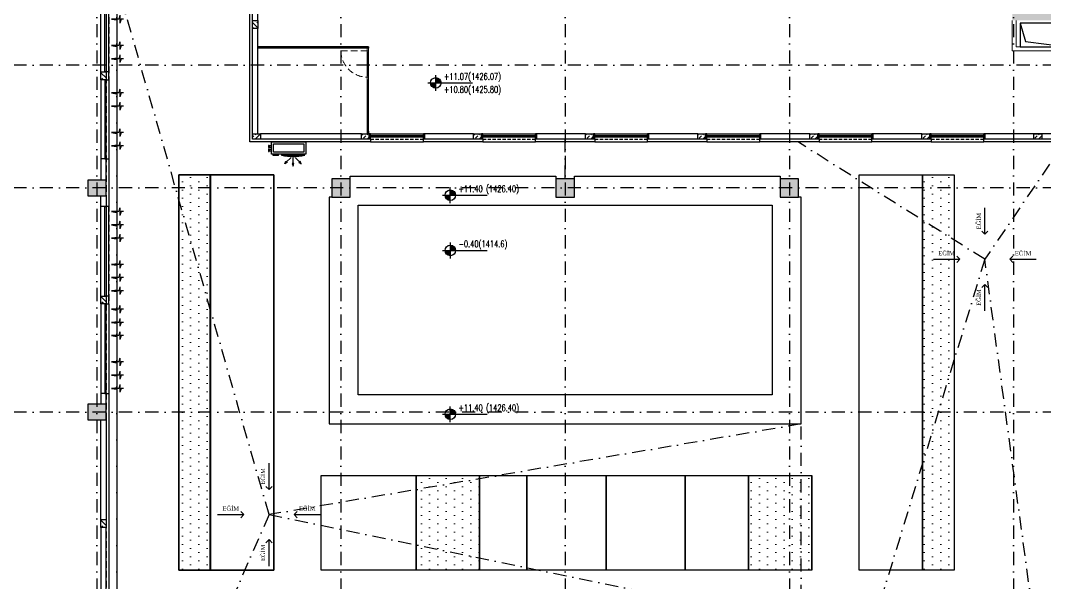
# Model space of a CAD drawing. Header units: millimetres. Extents: x -2755 to 27598, y -1135 to 13405.
# Drawn here: x 9960 to 13842, y 2799 to 4930 of the extents above; entities that cross this region are included whole.
import ezdxf
from ezdxf.enums import TextEntityAlignment as Align

# ---------------------------------------------------------------- set-up
doc = ezdxf.new("R2010")
doc.units = ezdxf.units.MM
doc.header["$LTSCALE"] = 100
for name, pattern in [('DASHDOT', [1, 0.5, -0.25, 0, -0.25]), ('DASHDOT2', [0.5, 0.25, -0.125, 0, -0.125]), ('HIDDEN', [0.375, 0.25, -0.125])]:
    doc.linetypes.add(name, pattern=pattern)
doc.layers.add('AKS', color=7, linetype='DASHDOT2', transparency=0.8)
for name, color, linetype in [('DILATASYON', 7, 'HIDDEN'), ('DUVAR', 7, 'Continuous'), ('GOR', 7, 'Continuous'), ('KA-PEN', 5, 'Continuous'), ('KOLON', 7, 'Continuous'), ('KOT', 7, 'Continuous'), ('MEKANIK', 7, 'Continuous'), ('OK', 7, 'Continuous'), ('OLCU DIS', 7, 'Continuous'), ('PEYZAJ', 7, 'Continuous'), ('Rec-mantolamabazarengi', 45, 'Continuous'), ('Rec-mantolamakulerengi', 230, 'Continuous'), ('TARAMA', 7, 'Continuous')]:
    doc.layers.add(name, color=color, linetype=linetype)
doc.layers.add('Y-DUVAR BIMS', color=14, linetype='Continuous', lineweight=25)
doc.layers.add('Y-DUVAR GAZBETON', color=161, linetype='Continuous', lineweight=20)
doc.styles.add('olcu', font='romans.shx', dxfattribs={"width": 0.5})
doc.styles.add('YAZI', font='times.ttf')
doc.dimstyles.new('1-200', dxfattribs={"dimtxt": 40, "dimasz": 2, "dimexe": 0, "dimexo": 0, "dimgap": 10, "dimtad": 1, "dimdec": 4, "dimrnd": 0.1, "dimzin": 9, "dimdsep": 46, "dimtxsty": 'olcu', "dimblk1": 'SOL', "dimblk2": 'SAG', "dimsah": 1, "dimcen": 0, "dimse1": 1, "dimse2": 1, "dimclre": 13, "dimadec": 0, "dimazin": 0, "dimtfac": 1, "dimtdec": 4, "dimtix": 1, "dimtmove": 2, "dimatfit": 2, "dimldrblk": 'SOL', "dimfxl": 0, "dimtolj": 1, "dimarcsym": 0})
pattern_1 = [(90, (-20, 71302.746), (-31.25, 15.625), [0, -31.25])]

# ---------------------------------------------------------------- blocks, each defined once
blk = doc.blocks.new('cakil modulasyon')
at = {"lineweight": 0, "ltscale": 100}
h = blk.add_hatch(dxfattribs=at)
h.set_pattern_fill('DOTS', color=0, scale=500, angle=90)
h.set_pattern_definition(pattern_1)
h.paths.add_polyline_path([(10659.6, 4314.6), (10540.4, 4314.6), (10540.4, 2815.4), (10659.6, 2815.4)])
h = blk.add_hatch(dxfattribs=at)
h.set_pattern_fill('DOTS', color=0, scale=500, angle=90)
h.set_pattern_definition(pattern_1)
h.paths.add_polyline_path([(13360.4, 4314.6), (13479.6, 4314.6), (13479.6, 2815.4), (13360.4, 2815.4)])
h = blk.add_hatch(dxfattribs=at)
h.set_pattern_fill('DOTS', color=0, scale=500, angle=90)
h.set_pattern_definition(pattern_1)
h.paths.add_polyline_path([(11440.4, 3174.6), (11679.6, 3174.6), (11679.6, 2815.4), (11440.4, 2815.4)])
h = blk.add_hatch(dxfattribs=at)
h.set_pattern_fill('DOTS', color=0, scale=500, angle=90)
h.set_pattern_definition(pattern_1)
h.paths.add_polyline_path([(12700.4, 3174.6), (12939.6, 3174.6), (12939.6, 2815.4), (12700.4, 2815.4)])
at = {"color": 0}
for p, q in [((11440, 3175), (11440, 2815)), ((11680, 3175), (11680, 2815)), ((11860, 3175), (11860, 2815)), ((12160, 3175), (12160, 2815)), ((12460, 3175), (12460, 2815)), ((12700, 3175), (12700, 2815))]:
    blk.add_line(p, q, dxfattribs=at)
for points in [[(10540, 4315), (10900, 4315), (10900, 2815), (10540, 2815)], [(10660, 4315), (10540, 4315), (10540, 2815), (10660, 2815)], [(10659.6, 4314.6), (10540.4, 4314.6), (10540.4, 2815.4), (10659.6, 2815.4)], [(10900, 4315), (10660, 4315), (10660, 2815), (10900, 2815)], [(13120, 4315), (13360, 4315), (13360, 2815), (13120, 2815)], [(13360, 4315), (13480, 4315), (13480, 2815), (13360, 2815)], [(13360.4, 4314.6), (13479.6, 4314.6), (13479.6, 2815.4), (13360.4, 2815.4)], [(11080, 3175), (12940, 3175), (12940, 2815), (11080, 2815)], [(11080, 3175), (11440, 3175), (11440, 2815), (11080, 2815)], [(11440, 3175), (11680, 3175), (11680, 2815), (11440, 2815)], [(11440.4, 3174.6), (11679.6, 3174.6), (11679.6, 2815.4), (11440.4, 2815.4)], [(11680, 3175), (11860, 3175), (11860, 2815), (11680, 2815)], [(11860, 3175), (12160, 3175), (12160, 2815), (11860, 2815)], [(12160, 3175), (12460, 3175), (12460, 2815), (12160, 2815)], [(12460, 3175), (12700, 3175), (12700, 2815), (12460, 2815)], [(12700, 3175), (12940, 3175), (12940, 2815), (12700, 2815)], [(12700.4, 3174.6), (12939.6, 3174.6), (12939.6, 2815.4), (12700.4, 2815.4)]]:
    blk.add_lwpolyline(points, close=True, dxfattribs=at)
blk = doc.blocks.new('cati duzenleme +11.00')
at = {"color": 0}
blk.add_blockref('cakil modulasyon', (-5, -2575), dxfattribs=at)
blk = doc.blocks.new('TASIYICI SISTEM (2.KAT)')
at = {"layer": 'TARAMA'}
h = blk.add_hatch(dxfattribs=at)
h.set_pattern_fill('ANSI33', color=253, scale=100)
h.set_pattern_definition([(45, (83461.35, -12320), (-17.6776695, 17.6776695), []), (45, (83479.027, -12320), (-17.6776695, 17.6776695), [12.5, -6.25])])
h.paths.add_polyline_path([(2445, -4415), (2345, -4415), (2345, -5710), (2375, -5710), (2375, -5565), (2645, -5565), (2645, -5245), (2615, -5245), (2615, -5535), (2375, -5535), (2375, -4445), (2445, -4445)])
h.paths.add_polyline_path([(2305, -8055), (2375, -8055), (2375, -7995), (2305, -7995)])
h.paths.add_polyline_path([(9750, -10610), (9820, -10610), (9820, -10540), (9750, -10540)])
h.paths.add_polyline_path([(8900, -10610), (8970, -10610), (8970, -10540), (8900, -10540)])
h.paths.add_polyline_path([(8050, -10610), (8120, -10610), (8120, -10540), (8050, -10540)])
h.paths.add_polyline_path([(13150, -8060), (13220, -8060), (13220, -7990), (13150, -7990)])
h.paths.add_polyline_path([(13150, -6360), (13220, -6360), (13220, -6290), (13150, -6290)])
h.paths.add_polyline_path([(13150, -7210), (13220, -7210), (13220, -7140), (13150, -7140)])
h.paths.add_polyline_path([(8865, -6320), (8970, -6320), (8970, -6290), (8865, -6290)])
h.paths.add_polyline_path([(8865, -6780), (8970, -6780), (8970, -6750), (8865, -6750)])
h.paths.add_polyline_path([(9367.5, -7360), (9367.5, -7390), (8900, -7390), (8900, -7360)])
h.paths.add_polyline_path([(9750, -9760), (9820, -9760), (9820, -9690), (9750, -9690)])
h.paths.add_polyline_path([(8900, -9760), (8970, -9760), (8970, -9690), (8900, -9690)])
h.paths.add_polyline_path([(8050, -9760), (8120, -9760), (8120, -9690), (8050, -9690)])
h.paths.add_polyline_path([(9750, -7210), (9820, -7210), (9820, -7080), (9750, -7080)])
h.paths.add_polyline_path([(5260, -8060), (5330, -8060), (5330, -7990), (5260, -7990)])
h.paths.add_polyline_path([(6110, -8060), (6180, -8060), (6180, -7990), (6110, -7990)])
h.paths.add_polyline_path([(12300, -8060), (12370, -8060), (12370, -7990), (12300, -7990)])
h.paths.add_polyline_path([(11450, -8060), (11520, -8060), (11520, -7990), (11450, -7990)])
h.paths.add_polyline_path([(4335, -7205), (4405, -7205), (4405, -7145), (4335, -7145)])
h.paths.add_polyline_path([(9367.5, -7120), (9027.5, -7120), (9027.5, -7090), (9367.5, -7090)])
h.paths.add_polyline_path([(2880, -10170), (2335, -10170), (2335, -9740), (2880, -9740), (2880, -9710), (2305, -9710), (2305, -10200), (2880, -10200)])
h.paths.add_polyline_path([(3595, -10055), (3595, -10200), (3780, -10200), (3780, -10170), (3625, -10170), (3625, -10055)])
h.paths.add_polyline_path([(6960, -7210), (7030, -7210), (7030, -7080), (6960, -7080)])
h.paths.add_polyline_path([(9750, -8910), (9820, -8910), (9820, -8840), (9750, -8840)])
h.paths.add_polyline_path([(8900, -8910), (8970, -8910), (8970, -8840), (8900, -8840)])
h.paths.add_polyline_path([(8050, -8910), (8120, -8910), (8120, -8840), (8050, -8840)])
h.paths.add_polyline_path([(12300, -6360), (12370, -6360), (12370, -6290), (12300, -6290)])
h.paths.add_polyline_path([(12300, -7210), (12370, -7210), (12370, -7140), (12300, -7140)])
h.paths.add_polyline_path([(11450, -6360), (11520, -6360), (11520, -6290), (11450, -6290)])
h.paths.add_polyline_path([(11450, -7210), (11520, -7210), (11520, -7140), (11450, -7140)])
h.paths.add_polyline_path([(10600, -6360), (10670, -6360), (10670, -6290), (10600, -6290)])
h.paths.add_polyline_path([(10600, -7210), (10670, -7210), (10670, -7140), (10600, -7140)])
h.paths.add_polyline_path([(10600, -8060), (10670, -8060), (10670, -7990), (10600, -7990)])
h.paths.add_polyline_path([(3060, -8840), (3130, -8840), (3130, -8910), (3060, -8910)])
h.paths.add_polyline_path([(2305, -8905), (2375, -8905), (2375, -8845), (2305, -8845)])
h.paths.add_polyline_path([(2995, -5525), (3245, -5525), (3245, -5565), (2995, -5565)])
h.paths.add_polyline_path([(4355, -10200), (4405, -10200), (4405, -10130), (4355, -10130)])
h.paths.add_polyline_path([(9750, -6360), (9820, -6360), (9820, -6290), (9750, -6290)])
h.paths.add_polyline_path([(9750, -8060), (9820, -8060), (9820, -7990), (9750, -7990)])
h.paths.add_polyline_path([(8900, -8060), (8970, -8060), (8970, -7990), (8900, -7990)])
h.paths.add_polyline_path([(8050, -8060), (8120, -8060), (8120, -7990), (8050, -7990)])
h.paths.add_polyline_path([(6960, -8060), (7030, -8060), (7030, -7990), (6960, -7990)])
h.paths.add_polyline_path([(6110, -7210), (6180, -7210), (6180, -7140), (6110, -7140)])
h.paths.add_polyline_path([(5260, -7210), (5330, -7210), (5330, -7140), (5260, -7140)])
h.paths.add_polyline_path([(6960, -6360), (7030, -6360), (7030, -6290), (6960, -6290)])
h.paths.add_polyline_path([(6110, -6360), (6180, -6360), (6180, -6290), (6110, -6290)])
h.paths.add_polyline_path([(5260, -6360), (5330, -6360), (5330, -6290), (5260, -6290)])
h.paths.add_polyline_path([(3060, -7210), (3130, -7210), (3130, -7140), (3060, -7140)])
h.paths.add_polyline_path([(3710, -7210), (3780, -7210), (3780, -7140), (3710, -7140)])
h.paths.add_polyline_path([(2305, -7205), (2375, -7205), (2375, -7145), (2305, -7145)], flags=0)
h.paths.add_polyline_path([(2305, -7205), (2375, -7205), (2375, -7145), (2305, -7145)], flags=17)
h.paths.add_polyline_path([(3060, -8060), (3130, -8060), (3130, -7990), (3060, -7990)])
h.paths.add_polyline_path([(4335, -8055), (4405, -8055), (4405, -7995), (4335, -7995)])
h.paths.add_polyline_path([(3710, -8060), (3780, -8060), (3780, -7990), (3710, -7990)])
h.paths.add_polyline_path([(4335, -8905), (4405, -8905), (4405, -8845), (4335, -8845)])
h.paths.add_polyline_path([(3710, -8910), (3780, -8910), (3780, -8840), (3710, -8840)])
h.paths.add_polyline_path([(4355, -9760), (4405, -9760), (4405, -9690), (4355, -9690)])
h.paths.add_polyline_path([(3710, -9760), (3780, -9760), (3780, -9690), (3710, -9690)])
h.paths.add_polyline_path([(2305, -7205), (2375, -7205), (2375, -7145), (2305, -7145)], flags=17)
h.paths.add_polyline_path([(2305, -6320), (3130, -6320), (3130, -6250), (3060, -6250), (3060, -6290), (2375, -6290), (2375, -6250), (2305, -6250)])
h.paths.add_polyline_path([(4130, -5805), (3840, -5805), (3840, -6290), (3710, -6290), (3710, -6320), (3870, -6320), (3870, -5835), (4130, -5835), (4130, -6320), (4405, -6320), (4405, -6290), (4160, -6290), (4160, -5535), (3710, -5535), (3710, -5565), (4130, -5565)])
h.paths.add_polyline_path([(8110, -6320), (7870, -6320), (7870, -6780), (7840, -6780), (7840, -6290), (8725, -6290), (8725, -6320), (8140, -6320), (8140, -6750), (8725, -6750), (8725, -6780), (8110, -6780)])
h.paths.add_polyline_path([(7840, -7360), (8180, -7360), (8180, -7390), (7840, -7390)])
h.paths.add_polyline_path([(7840, -7120), (8180, -7120), (8180, -7090), (7840, -7090)])
h.paths.add_polyline_path([(4415, -7210), (4465, -7210), (4465, -7140), (4415, -7140)])
h.paths.add_polyline_path([(4480, -6320), (4415, -6320), (4415, -6290), (4480, -6290)])
h.paths.add_polyline_path([(3060, -10170), (3060, -10200), (3245, -10200), (3245, -10170), (3245, -9995), (3215, -9995), (3215, -10170)])
h.paths.add_polyline_path([(2880, -10200), (2305, -10200), (2305, -9710), (2880, -9710), (2880, -9740), (2335, -9740), (2335, -10170), (2880, -10170)])
at = {"layer": 'AKS', "color": 14, "ltscale": 2}
for p, q in [((4370, 1005), (4370, -13375)), ((4445, 1005), (4445, -13375)), ((5295, 1005), (5295, -13375)), ((6145, 1005), (6145, -13375)), ((6995, 1005), (6995, -13375)), ((7845, 1005), (7845, -13375)), ((16415, -7560), (-7145, -7560)), ((16415, -8025), (-7145, -8025)), ((16415, -8875), (-7145, -8875))]:
    blk.add_line(p, q, dxfattribs=at)
at = {"layer": 'DILATASYON', "color": 16}
for p, q in [((4405, -6290), (4405, -12310)), ((4415, -6290), (4415, -12310))]:
    blk.add_line(p, q, dxfattribs=at)
at = {"layer": 'GOR', "color": 6}
blk.add_lwpolyline([(7870, -7400), (7890, -7470), (8050, -7490)], dxfattribs=at)
blk.add_lwpolyline([(7870, -7490), (8050, -7490), (8050, -7400), (7870, -7400)], close=True, dxfattribs=at)
at = {"layer": 'KOLON', "color": 4, "ltscale": 5}
for points in [[(4335, -8055), (4405, -8055), (4405, -7995), (4335, -7995)], [(5260, -8060), (5330, -8060), (5330, -7990), (5260, -7990)], [(6110, -8060), (6180, -8060), (6180, -7990), (6110, -7990)], [(6960, -8060), (7030, -8060), (7030, -7990), (6960, -7990)], [(4335, -8905), (4405, -8905), (4405, -8845), (4335, -8845)]]:
    blk.add_lwpolyline(points, close=True, dxfattribs=at)
blk = doc.blocks.new('KOT-PL(TEMIZ&KABA)')
at = {"layer": 'KOT', "linetype": 'Continuous', "lineweight": -3}
h = blk.add_hatch(color=7, dxfattribs=at)
h.paths.add_polyline_path([(0, 0), (0.2, 0, 0.414214), (0, 0.2)])
h.paths.add_polyline_path([(0, 0), (-0.2, 0, 0.414214), (0, -0.2)])
at = {"layer": 'KOT', "color": 7, "lineweight": -3}
for p, q in [((-0.3, 0), (1.4, 0)), ((0, -0.3), (0, 0.3))]:
    blk.add_line(p, q, dxfattribs=at)
at = {"layer": 'KOT', "color": 7, "linetype": 'Continuous', "lineweight": -3}
blk.add_circle((0, 0), 0.2, dxfattribs=at)
at = {"layer": 'KOT', "color": 7, "linetype": 'Continuous', "lineweight": -3, "style": 'olcu', "width": 0.7}
for tag, p in [('KOTTEMIZ', (0.31, 0.122)), ('KOTKABA', (0.31, -0.373))]:
    blk.add_attdef(tag, p, '', height=0.25, dxfattribs=at)
blk = doc.blocks.new('KOT-PL')
at = {"layer": 'KOT', "linetype": 'Continuous', "lineweight": -3}
h = blk.add_hatch(color=7, dxfattribs=at)
h.paths.add_polyline_path([(0, 0), (0.2, 0, 0.414214), (0, 0.2)])
h.paths.add_polyline_path([(0, 0), (-0.2, 0, 0.414214), (0, -0.2)])
at = {"layer": 'KOT', "color": 7, "lineweight": -3}
for p, q in [((-0.3, 0), (1.4, 0)), ((0, -0.3), (0, 0.3))]:
    blk.add_line(p, q, dxfattribs=at)
at = {"layer": 'KOT', "color": 7, "linetype": 'Continuous', "lineweight": -3}
blk.add_circle((0, 0), 0.2, dxfattribs=at)
at = {"layer": 'KOT', "color": 7, "linetype": 'Continuous', "lineweight": -3, "style": 'olcu', "width": 0.7}
blk.add_attdef('KOT', (0.31, 0.122), '', height=0.25, dxfattribs=at)
blk = doc.blocks.new('*U76')
at = {"color": 0}
for p, q in [((0, -2.5), (0, 2.5)), ((10, -2.5), (10, 2.5)), ((410, -2.5), (410, 2.5)), ((420, -2.5), (420, 2.5))]:
    blk.add_line(p, q, dxfattribs=at)
for points in [[(0, 2.5), (10, 2.5)], [(10, 0), (410, 0)], [(410, 2.5), (420, 2.5)], [(0, -2.5), (10, -2.5)], [(410, -2.5), (420, -2.5)]]:
    blk.add_lwpolyline(points, dxfattribs=at)
at = {"color": 16}
for points in [[(10, 2.5), (410, 2.5)], [(10, -2.5), (410, -2.5)]]:
    blk.add_lwpolyline(points, dxfattribs=at)
blk = doc.blocks.new('20-30 hatil')
at = {"layer": 'TARAMA'}
h = blk.add_hatch(dxfattribs=at)
h.set_pattern_fill('ANSI33', color=253, scale=100)
h.set_pattern_definition([(45, (-14230.717, 46.517), (-17.67767, 17.67767), []), (45, (-14213.04, 46.517), (-17.67767, 17.67767), [12.5, -6.25])])
h.paths.add_polyline_path([(-15, 20), (-15, 0), (15, 0), (15, 20)])
at = {"color": 0}
blk.add_lwpolyline([(-15, 20), (15, 20), (15, 0), (-15, 0), (-15, 20)], dxfattribs=at)
blk = doc.blocks.new('P1B2001')
at = {"color": 0}
for p, q in [((5, 0), (205, 0)), ((205, -7.5), (5, -7.5)), ((5, -7.5), (5, -12.5)), ((205, -12.5), (5, -12.5)), ((5, -30), (205, -30)), ((13, -7.5), (13, -12.5)), ((97, -10), (13, -10)), ((97, -7.5), (97, -12.5)), ((105, -7.5), (105, -12.5)), ((113, -7.5), (113, -12.5)), ((197, -10), (113, -10)), ((197, -7.5), (197, -12.5)), ((205, -7.5), (205, -12.5))]:
    blk.add_line(p, q, dxfattribs=at)
at = {"color": 0, "linetype": 'HIDDEN', "ltscale": 0.5}
blk.add_line((5, -20), (205, -20), dxfattribs=at)
at = {"layer": 'Rec-mantolamakulerengi'}
for p, q in [((5, -20), (5, 0)), ((205, -20), (205, 0))]:
    blk.add_line(p, q, dxfattribs=at)
for points in [[(5, 0), (0, 0)], [(5, -20), (0, -20)], [(210, 0), (205, 0)], [(210, -20), (205, -20)]]:
    blk.add_lwpolyline(points, dxfattribs=at)
at = {"layer": 'Y-DUVAR BIMS'}
for p, q in [((0, -20), (0, 0)), ((210, -20), (210, 0))]:
    blk.add_line(p, q, dxfattribs=at)
blk = doc.blocks.new('A$C328B29EB')
at = {"color": 0, "ltscale": 5}
for p, q in [((0, 45.9), (0, 36.3)), ((-14.6, 32), (14.6, 32)), ((-14.6, 32), (0, 27.6)), ((-3.1, 18.8), (3.1, 18.8)), ((0, 0), (-3.1, 18.8)), ((0, 36.3), (14.6, 32)), ((0, 27.6), (0, 0)), ((0, 0), (3.1, 18.8))]:
    blk.add_line(p, q, dxfattribs=at)
blk.add_solid([(0, 0), (-3.1, 18.8), (3.1, 18.8)], dxfattribs=at)
blk = doc.blocks.new('DIS CEPHE_KAT2')
at = {"layer": 'GOR', "color": 30}
for p, q in [((10265, 4735), (10265, 5035)), ((10295, 4735), (10295, 5035)), ((10265, 4705), (10265, 4405)), ((10295, 4705), (10295, 4405)), ((10265, 3885), (10265, 4225)), ((10295, 3885), (10295, 4225)), ((10265, 3855), (10265, 3515)), ((10295, 3855), (10295, 3515))]:
    blk.add_line(p, q, dxfattribs=at)
at = {"layer": 'MEKANIK', "color": 60}
for points in [[(10280, 5035), (10285, 5035), (10285, 4735), (10280, 4735), (10280, 5035)], [(10280, 4405), (10285, 4405), (10285, 4705), (10280, 4705), (10280, 4405)], [(10280, 4225), (10285, 4225), (10285, 3885), (10280, 3885), (10280, 4225)], [(10280, 3515), (10285, 3515), (10285, 3855), (10280, 3855), (10280, 3515)]]:
    blk.add_lwpolyline(points, dxfattribs=at)
at = {"layer": 'Rec-mantolamabazarengi'}
for points in [[(11287.5, 4480), (11287.5, 4470), (10830, 4470), (10830, 5100), (10735, 5100)], [(11712.5, 4480), (11712.5, 4470), (11487.5, 4470), (11487.5, 4480)], [(12137.5, 4480), (12137.5, 4470), (11912.5, 4470), (11912.5, 4480)], [(12562.5, 4480), (12562.5, 4470), (12337.5, 4470), (12337.5, 4480)], [(12987.5, 4480), (12987.5, 4470), (12762.5, 4470), (12762.5, 4480)], [(13412.5, 4480), (13412.5, 4470), (13187.5, 4470), (13187.5, 4480)], [(13930, 4190), (13920, 4190), (13920, 4470), (13612.5, 4470), (13612.5, 4480)]]:
    blk.add_lwpolyline(points, dxfattribs=at)
at = {"layer": 'Rec-mantolamakulerengi'}
for points in [[(10285, 4705), (10295, 4705), (10295, 4735), (10285, 4735)], [(10285, 4405), (10295, 4405), (10295, 4225), (10285, 4225)], [(10285, 3855), (10295, 3855), (10295, 3885), (10285, 3885)], [(10285, 3515), (10295, 3515), (10295, 2110), (9465, 2110), (9465, 2218)]]:
    blk.add_lwpolyline(points, dxfattribs=at)
at = {"layer": 'Y-DUVAR BIMS'}
for p, q in [((10860, 4930), (10860, 5130)), ((10840, 4930), (10840, 5110)), ((10840, 4500), (10840, 4900)), ((10860, 4500), (10860, 4900)), ((11252.5, 4480), (10840, 4480)), ((11252.5, 4500), (10870, 4500)), ((11487.5, 4480), (11487.5, 4500)), ((11677.5, 4500), (11492.5, 4500)), ((11677.5, 4480), (11492.5, 4480)), ((12102.5, 4480), (11917.2, 4480)), ((12102.5, 4500), (11917.5, 4500)), ((12527.5, 4480), (12342.2, 4480)), ((12527.5, 4500), (12342.5, 4500)), ((12952.5, 4500), (12767.5, 4500)), ((12952.5, 4480), (12767.5, 4480)), ((13377.5, 4500), (13192.5, 4500)), ((13377.5, 4480), (13192.5, 4480)), ((13612.5, 4480), (13612.5, 4500)), ((13950, 4500), (13612.5, 4500)), ((13612.5, 4480), (13612.5, 4500)), ((13930, 4480), (13612.5, 4480)), ((10265, 3037.5), (10265, 3415)), ((10285, 3415), (10285, 3037.5)), ((10265, 3007.5), (10265, 2630)), ((10285, 2630), (10285, 3007.5))]:
    blk.add_line(p, q, dxfattribs=at)
for points in [[(10285, 4325), (10285, 4405), (10265, 4405), (10265, 4325)], [(10285, 4265), (10285, 4225), (10265, 4225), (10265, 4265)], [(10285, 3475), (10285, 3515), (10265, 3515), (10265, 3475)]]:
    blk.add_lwpolyline(points, dxfattribs=at)
at = {"layer": 'KA-PEN'}
for p in [(11282.5, 4500), (11707.5, 4500), (12132.5, 4500), (12557.5, 4500), (12982.5, 4500), (13407.5, 4500)]:
    blk.add_blockref('P1B2001', p, dxfattribs=at)
at = {"layer": 'KOLON', "color": 4}
for p, rotation in [((10840, 4915), 270), ((10285, 4720), 90), ((10285, 3870), 90), ((10285, 3022.5), 90)]:
    blk.add_blockref('20-30 hatil', p, dxfattribs=dict(at, rotation=rotation))
for p in [(10855, 4480), (11267.5, 4480), (11692.5, 4480), (12117.5, 4480), (12542.5, 4480), (12967.5, 4480), (13392.5, 4480), (13817.5, 4480)]:
    blk.add_blockref('20-30 hatil', p, dxfattribs=at)
at = {"layer": 'MEKANIK', "color": 60, "rotation": 270}
for p in [(10305.3, 4935), (10305.3, 4835), (10305.3, 4785), (10305.3, 4655), (10305.3, 4605), (10305.3, 4505), (10305.3, 4455), (10305.3, 4205), (10305.3, 4155), (10305.3, 4105), (10305.3, 4005), (10305.3, 3955), (10305.3, 3905), (10305.3, 3835), (10305.3, 3785), (10305.3, 3735), (10305.3, 3635), (10305.3, 3585), (10305.3, 3535)]:
    blk.add_blockref('A$C328B29EB', p, dxfattribs=at)
blk = doc.blocks.new('SOL')
at = {"color": 0}
for p, q in [((0, 30), (0, -7)), ((7.6, 0), (-7, 0))]:
    blk.add_line(p, q, dxfattribs=at)
blk.add_circle((0, 0), 3, dxfattribs=at)
blk = doc.blocks.new('SAG')
at = {"color": 0}
for p, q in [((7.6, 0), (-7, 0)), ((0, -30), (0, 7))]:
    blk.add_line(p, q, dxfattribs=at)
blk.add_circle((0, 0), 3, dxfattribs=at)
blk = doc.blocks.new('*D236')
at = {"layer": 'OLCU DIS', "color": 0, "lineweight": -2, "transparency": 16777216}
blk.add_line((-1200, 1712), (-1200, 12198), dxfattribs=at)
at = {"layer": 'OLCU DIS', "color": 0, "lineweight": -2, "transparency": 16777216, "xscale": 2, "yscale": 2, "zscale": 2}
for name, p, rotation in [('SAG', (-1200, 12200), 90), ('SOL', (-1200, 1710), 270)]:
    blk.add_blockref(name, p, dxfattribs=dict(at, rotation=rotation))
at = {"layer": 'OLCU DIS', "color": 0, "transparency": 16777216, "insert": (-1230, 6955), "char_height": 40, "attachment_point": 5, "rotation": 90, "style": 'olcu'}
blk.add_mtext('\\A1;10490', dxfattribs=at)
blk = doc.blocks.new('_Open30')
at = {"color": 0, "linetype": 'ByBlock', "lineweight": -2}
for p, q in [((-1, 0.3), (0, 0)), ((0, 0), (-1, -0.3)), ((0, 0), (-1, 0))]:
    blk.add_line(p, q, dxfattribs=at)
blk = doc.blocks.new('*D280')
at = {"layer": 'OLCU DIS', "color": 0, "lineweight": -2, "transparency": 16777216}
blk.add_line((19098, -1055), (-328, -1055), dxfattribs=at)
at = {"layer": 'OLCU DIS', "color": 0, "lineweight": -2, "transparency": 16777216, "xscale": 2, "yscale": 2, "zscale": 2, "rotation": 180}
blk.add_blockref('SAG', (-330, -1055), dxfattribs=at)
at = {"layer": 'OLCU DIS', "color": 0, "lineweight": -2, "transparency": 16777216, "xscale": 2, "yscale": 2, "zscale": 2}
blk.add_blockref('SOL', (19100, -1055), dxfattribs=at)
at = {"layer": 'OLCU DIS', "color": 0, "transparency": 16777216, "insert": (9385, -1025), "char_height": 40, "attachment_point": 5, "style": 'olcu'}
blk.add_mtext('\\A1;19430', dxfattribs=at)
blk = doc.blocks.new('*D329')
at = {"layer": 'OLCU DIS', "color": 0, "lineweight": -2, "transparency": 16777216}
blk.add_line((13928, -695), (13619.5, -695), dxfattribs=at)
at = {"layer": 'OLCU DIS', "color": 0, "lineweight": -2, "transparency": 16777216, "xscale": 2, "yscale": 2, "zscale": 2, "rotation": 180}
blk.add_blockref('SAG', (13617.5, -695), dxfattribs=at)
at = {"layer": 'OLCU DIS', "color": 0, "lineweight": -2, "transparency": 16777216, "xscale": 2, "yscale": 2, "zscale": 2}
blk.add_blockref('SOL', (13930, -695), dxfattribs=at)
at = {"layer": 'OLCU DIS', "color": 0, "transparency": 16777216, "insert": (13773.7, -665), "char_height": 40, "attachment_point": 5, "style": 'olcu'}
blk.add_mtext('\\A1;312.5', dxfattribs=at)
blk = doc.blocks.new('*D330')
at = {"layer": 'OLCU DIS', "color": 0, "lineweight": -2, "transparency": 16777216}
blk.add_line((13615.5, -695), (13409.5, -695), dxfattribs=at)
at = {"layer": 'OLCU DIS', "color": 0, "lineweight": -2, "transparency": 16777216, "xscale": 2, "yscale": 2, "zscale": 2, "rotation": 180}
blk.add_blockref('SAG', (13407.5, -695), dxfattribs=at)
at = {"layer": 'OLCU DIS', "color": 0, "lineweight": -2, "transparency": 16777216, "xscale": 2, "yscale": 2, "zscale": 2}
blk.add_blockref('SOL', (13617.5, -695), dxfattribs=at)
at = {"layer": 'OLCU DIS', "color": 0, "transparency": 16777216, "insert": (13512.5, -665), "char_height": 40, "attachment_point": 5, "style": 'olcu'}
blk.add_mtext('\\A1;210', dxfattribs=at)
blk = doc.blocks.new('*D331')
at = {"layer": 'OLCU DIS', "color": 0, "lineweight": -2, "transparency": 16777216}
blk.add_line((13405.5, -695), (13194.5, -695), dxfattribs=at)
at = {"layer": 'OLCU DIS', "color": 0, "lineweight": -2, "transparency": 16777216, "xscale": 2, "yscale": 2, "zscale": 2, "rotation": 180}
blk.add_blockref('SAG', (13192.5, -695), dxfattribs=at)
at = {"layer": 'OLCU DIS', "color": 0, "lineweight": -2, "transparency": 16777216, "xscale": 2, "yscale": 2, "zscale": 2}
blk.add_blockref('SOL', (13407.5, -695), dxfattribs=at)
at = {"layer": 'OLCU DIS', "color": 0, "transparency": 16777216, "insert": (13300, -665), "char_height": 40, "attachment_point": 5, "style": 'olcu'}
blk.add_mtext('\\A1;215', dxfattribs=at)
blk = doc.blocks.new('*D332')
at = {"layer": 'OLCU DIS', "color": 0, "lineweight": -2, "transparency": 16777216}
blk.add_line((13190.5, -695), (12984.5, -695), dxfattribs=at)
at = {"layer": 'OLCU DIS', "color": 0, "lineweight": -2, "transparency": 16777216, "xscale": 2, "yscale": 2, "zscale": 2, "rotation": 180}
blk.add_blockref('SAG', (12982.5, -695), dxfattribs=at)
at = {"layer": 'OLCU DIS', "color": 0, "lineweight": -2, "transparency": 16777216, "xscale": 2, "yscale": 2, "zscale": 2}
blk.add_blockref('SOL', (13192.5, -695), dxfattribs=at)
at = {"layer": 'OLCU DIS', "color": 0, "transparency": 16777216, "insert": (13087.5, -665), "char_height": 40, "attachment_point": 5, "style": 'olcu'}
blk.add_mtext('\\A1;210', dxfattribs=at)
blk = doc.blocks.new('*D333')
at = {"layer": 'OLCU DIS', "color": 0, "lineweight": -2, "transparency": 16777216}
blk.add_line((12980.5, -695), (12769.5, -695), dxfattribs=at)
at = {"layer": 'OLCU DIS', "color": 0, "lineweight": -2, "transparency": 16777216, "xscale": 2, "yscale": 2, "zscale": 2, "rotation": 180}
blk.add_blockref('SAG', (12767.5, -695), dxfattribs=at)
at = {"layer": 'OLCU DIS', "color": 0, "lineweight": -2, "transparency": 16777216, "xscale": 2, "yscale": 2, "zscale": 2}
blk.add_blockref('SOL', (12982.5, -695), dxfattribs=at)
at = {"layer": 'OLCU DIS', "color": 0, "transparency": 16777216, "insert": (12875, -665), "char_height": 40, "attachment_point": 5, "style": 'olcu'}
blk.add_mtext('\\A1;215', dxfattribs=at)
blk = doc.blocks.new('*D334')
at = {"layer": 'OLCU DIS', "color": 0, "lineweight": -2, "transparency": 16777216}
blk.add_line((12765.5, -695), (12559.5, -695), dxfattribs=at)
at = {"layer": 'OLCU DIS', "color": 0, "lineweight": -2, "transparency": 16777216, "xscale": 2, "yscale": 2, "zscale": 2, "rotation": 180}
blk.add_blockref('SAG', (12557.5, -695), dxfattribs=at)
at = {"layer": 'OLCU DIS', "color": 0, "lineweight": -2, "transparency": 16777216, "xscale": 2, "yscale": 2, "zscale": 2}
blk.add_blockref('SOL', (12767.5, -695), dxfattribs=at)
at = {"layer": 'OLCU DIS', "color": 0, "transparency": 16777216, "insert": (12662.5, -665), "char_height": 40, "attachment_point": 5, "style": 'olcu'}
blk.add_mtext('\\A1;210', dxfattribs=at)
blk = doc.blocks.new('*D335')
at = {"layer": 'OLCU DIS', "color": 0, "lineweight": -2, "transparency": 16777216}
blk.add_line((12555.5, -695), (12344.2, -695), dxfattribs=at)
at = {"layer": 'OLCU DIS', "color": 0, "lineweight": -2, "transparency": 16777216, "xscale": 2, "yscale": 2, "zscale": 2, "rotation": 180}
blk.add_blockref('SAG', (12342.2, -695), dxfattribs=at)
at = {"layer": 'OLCU DIS', "color": 0, "lineweight": -2, "transparency": 16777216, "xscale": 2, "yscale": 2, "zscale": 2}
blk.add_blockref('SOL', (12557.5, -695), dxfattribs=at)
at = {"layer": 'OLCU DIS', "color": 0, "transparency": 16777216, "insert": (12449.8, -665), "char_height": 40, "attachment_point": 5, "style": 'olcu'}
blk.add_mtext('\\A1;215.3', dxfattribs=at)
blk = doc.blocks.new('*D336')
at = {"layer": 'OLCU DIS', "color": 0, "lineweight": -2, "transparency": 16777216}
blk.add_line((12340.2, -695), (12134.5, -695), dxfattribs=at)
at = {"layer": 'OLCU DIS', "color": 0, "lineweight": -2, "transparency": 16777216, "xscale": 2, "yscale": 2, "zscale": 2, "rotation": 180}
blk.add_blockref('SAG', (12132.5, -695), dxfattribs=at)
at = {"layer": 'OLCU DIS', "color": 0, "lineweight": -2, "transparency": 16777216, "xscale": 2, "yscale": 2, "zscale": 2}
blk.add_blockref('SOL', (12342.2, -695), dxfattribs=at)
at = {"layer": 'OLCU DIS', "color": 0, "transparency": 16777216, "insert": (12237.3, -665), "char_height": 40, "attachment_point": 5, "style": 'olcu'}
blk.add_mtext('\\A1;209.7', dxfattribs=at)
blk = doc.blocks.new('*D337')
at = {"layer": 'OLCU DIS', "color": 0, "lineweight": -2, "transparency": 16777216}
blk.add_line((12130.5, -695), (11919.2, -695), dxfattribs=at)
at = {"layer": 'OLCU DIS', "color": 0, "lineweight": -2, "transparency": 16777216, "xscale": 2, "yscale": 2, "zscale": 2, "rotation": 180}
blk.add_blockref('SAG', (11917.2, -695), dxfattribs=at)
at = {"layer": 'OLCU DIS', "color": 0, "lineweight": -2, "transparency": 16777216, "xscale": 2, "yscale": 2, "zscale": 2}
blk.add_blockref('SOL', (12132.5, -695), dxfattribs=at)
at = {"layer": 'OLCU DIS', "color": 0, "transparency": 16777216, "insert": (12024.8, -665), "char_height": 40, "attachment_point": 5, "style": 'olcu'}
blk.add_mtext('\\A1;215.3', dxfattribs=at)
blk = doc.blocks.new('*D338')
at = {"layer": 'OLCU DIS', "color": 0, "lineweight": -2, "transparency": 16777216}
blk.add_line((11915.2, -695), (11709.5, -695), dxfattribs=at)
at = {"layer": 'OLCU DIS', "color": 0, "lineweight": -2, "transparency": 16777216, "xscale": 2, "yscale": 2, "zscale": 2, "rotation": 180}
blk.add_blockref('SAG', (11707.5, -695), dxfattribs=at)
at = {"layer": 'OLCU DIS', "color": 0, "lineweight": -2, "transparency": 16777216, "xscale": 2, "yscale": 2, "zscale": 2}
blk.add_blockref('SOL', (11917.2, -695), dxfattribs=at)
at = {"layer": 'OLCU DIS', "color": 0, "transparency": 16777216, "insert": (11812.3, -665), "char_height": 40, "attachment_point": 5, "style": 'olcu'}
blk.add_mtext('\\A1;209.6', dxfattribs=at)
blk = doc.blocks.new('*D339')
at = {"layer": 'OLCU DIS', "color": 0, "lineweight": -2, "transparency": 16777216}
blk.add_line((11705.5, -695), (11494.5, -695), dxfattribs=at)
at = {"layer": 'OLCU DIS', "color": 0, "lineweight": -2, "transparency": 16777216, "xscale": 2, "yscale": 2, "zscale": 2, "rotation": 180}
blk.add_blockref('SAG', (11492.5, -695), dxfattribs=at)
at = {"layer": 'OLCU DIS', "color": 0, "lineweight": -2, "transparency": 16777216, "xscale": 2, "yscale": 2, "zscale": 2}
blk.add_blockref('SOL', (11707.5, -695), dxfattribs=at)
at = {"layer": 'OLCU DIS', "color": 0, "transparency": 16777216, "insert": (11600, -665), "char_height": 40, "attachment_point": 5, "style": 'olcu'}
blk.add_mtext('\\A1;215', dxfattribs=at)
blk = doc.blocks.new('*D340')
at = {"layer": 'OLCU DIS', "color": 0, "lineweight": -2, "transparency": 16777216}
blk.add_line((11490.5, -695), (11284.5, -695), dxfattribs=at)
at = {"layer": 'OLCU DIS', "color": 0, "lineweight": -2, "transparency": 16777216, "xscale": 2, "yscale": 2, "zscale": 2, "rotation": 180}
blk.add_blockref('SAG', (11282.5, -695), dxfattribs=at)
at = {"layer": 'OLCU DIS', "color": 0, "lineweight": -2, "transparency": 16777216, "xscale": 2, "yscale": 2, "zscale": 2}
blk.add_blockref('SOL', (11492.5, -695), dxfattribs=at)
at = {"layer": 'OLCU DIS', "color": 0, "transparency": 16777216, "insert": (11387.5, -665), "char_height": 40, "attachment_point": 5, "style": 'olcu'}
blk.add_mtext('\\A1;210', dxfattribs=at)
blk = doc.blocks.new('*D341')
at = {"layer": 'OLCU DIS', "color": 0, "lineweight": -2, "transparency": 16777216}
blk.add_line((11280.5, -695), (10842, -695), dxfattribs=at)
at = {"layer": 'OLCU DIS', "color": 0, "lineweight": -2, "transparency": 16777216, "xscale": 2, "yscale": 2, "zscale": 2, "rotation": 180}
blk.add_blockref('SAG', (10840, -695), dxfattribs=at)
at = {"layer": 'OLCU DIS', "color": 0, "lineweight": -2, "transparency": 16777216, "xscale": 2, "yscale": 2, "zscale": 2}
blk.add_blockref('SOL', (11282.5, -695), dxfattribs=at)
at = {"layer": 'OLCU DIS', "color": 0, "transparency": 16777216, "insert": (11061.3, -665), "char_height": 40, "attachment_point": 5, "style": 'olcu'}
blk.add_mtext('\\A1;442.5', dxfattribs=at)
blk = doc.blocks.new('*D342')
at = {"layer": 'OLCU DIS', "color": 0, "lineweight": -2, "transparency": 16777216}
blk.add_line((10838, -695), (10287, -695), dxfattribs=at)
at = {"layer": 'OLCU DIS', "color": 0, "lineweight": -2, "transparency": 16777216, "xscale": 2, "yscale": 2, "zscale": 2, "rotation": 180}
blk.add_blockref('SAG', (10285, -695), dxfattribs=at)
at = {"layer": 'OLCU DIS', "color": 0, "lineweight": -2, "transparency": 16777216, "xscale": 2, "yscale": 2, "zscale": 2}
blk.add_blockref('SOL', (10840, -695), dxfattribs=at)
at = {"layer": 'OLCU DIS', "color": 0, "transparency": 16777216, "insert": (10562.5, -665), "char_height": 40, "attachment_point": 5, "style": 'olcu'}
blk.add_mtext('\\A1;555', dxfattribs=at)
blk = doc.blocks.new('*D343')
at = {"layer": 'OLCU DIS', "color": 0, "lineweight": -2, "transparency": 16777216}
blk.add_line((10283, -695), (9477, -695), dxfattribs=at)
at = {"layer": 'OLCU DIS', "color": 0, "lineweight": -2, "transparency": 16777216, "xscale": 2, "yscale": 2, "zscale": 2, "rotation": 180}
blk.add_blockref('SAG', (9475, -695), dxfattribs=at)
at = {"layer": 'OLCU DIS', "color": 0, "lineweight": -2, "transparency": 16777216, "xscale": 2, "yscale": 2, "zscale": 2}
blk.add_blockref('SOL', (10285, -695), dxfattribs=at)
at = {"layer": 'OLCU DIS', "color": 0, "transparency": 16777216, "insert": (9880, -665), "char_height": 40, "attachment_point": 5, "style": 'olcu'}
blk.add_mtext('\\A1;810', dxfattribs=at)
blk = doc.blocks.new('*D358')
at = {"layer": 'OLCU DIS', "color": 0, "lineweight": -2, "transparency": 16777216}
blk.add_line((22230, 12198), (22230, 1712), dxfattribs=at)
at = {"layer": 'OLCU DIS', "color": 0, "lineweight": -2, "transparency": 16777216, "xscale": 2, "yscale": 2, "zscale": 2}
for name, p, rotation in [('SOL', (22230, 12200), 90), ('SAG', (22230, 1710), 270)]:
    blk.add_blockref(name, p, dxfattribs=dict(at, rotation=rotation))
at = {"layer": 'OLCU DIS', "color": 0, "transparency": 16777216, "insert": (22200, 6955), "char_height": 40, "attachment_point": 5, "rotation": 90, "style": 'olcu'}
blk.add_mtext('\\A1;10490', dxfattribs=at)
blk = doc.blocks.new('*D382')
at = {"layer": 'OLCU DIS', "color": 0, "lineweight": -2, "transparency": 16777216}
blk.add_line((21990, 6028), (21990, 4482), dxfattribs=at)
at = {"layer": 'OLCU DIS', "color": 0, "lineweight": -2, "transparency": 16777216, "xscale": 2, "yscale": 2, "zscale": 2}
for name, p, rotation in [('SOL', (21990, 6030), 90), ('SAG', (21990, 4480), 270)]:
    blk.add_blockref(name, p, dxfattribs=dict(at, rotation=rotation))
at = {"layer": 'OLCU DIS', "color": 0, "transparency": 16777216, "insert": (21960, 5255), "char_height": 40, "attachment_point": 5, "rotation": 90, "style": 'olcu'}
blk.add_mtext('\\A1;1550', dxfattribs=at)
blk = doc.blocks.new('SPLİT DIŞ ÜNİTE')
at = {"color": 0}
for p, q in [((6, -6), (6, -33)), ((102, -6), (6, -6)), ((102, -33), (102, -6)), ((3.2, -43.1), (3.2, -39)), ((3.2, -43.1), (75.5, -43.1)), ((6, -33), (102, -33)), ((14, -69.3), (17.3, -61.7)), ((14.3, -45.5), (64.4, -45.5)), ((17.3, -61.7), (21.4, -65.8)), ((19.4, -63.7), (32.6, -50.5)), ((39.3, -47.6), (22.4, -43.1)), ((39.3, -47.6), (39.3, -43.1)), ((39.3, -47.6), (56.3, -43.1)), ((39.9, -68.8), (39.9, -50.2)), ((60.4, -63.7), (47.2, -50.5)), ((62.4, -61.7), (58.3, -65.8)), ((65.8, -69.3), (62.4, -61.7)), ((75.5, -43.1), (75.5, -39)), ((85.5, -43.7), (85.5, -39)), ((85.5, -43.7), (102.4, -43.7)), ((102.4, -43.7), (102.4, -39)), ((21.4, -65.8), (14, -69.3)), ((37, -68.9), (42.8, -68.9)), ((40, -76.6), (37, -68.9)), ((42.8, -68.9), (40, -76.6)), ((58.3, -65.8), (65.8, -69.3))]:
    blk.add_line(p, q, dxfattribs=at)
for points in [[(108, 0), (0, 0), (0, -39), (108, -39)], [(115, -16.7), (108, -16.7), (108, -13.1), (115, -13.1)], [(115, -28.5), (108, -28.5), (108, -24.9), (115, -24.9)], [(117.8, -11.4), (117.8, -18.4), (115, -18.4), (115, -11.4)], [(117.8, -23.2), (117.8, -30.2), (115, -30.2), (115, -23.2)]]:
    blk.add_lwpolyline(points, close=True, dxfattribs=at)
blk.add_arc((39.3, 99.5), 147.1, 255.7747, 284.2253, dxfattribs=at)
blk = doc.blocks.new('*U144')
at = {"color": 0, "linetype": 'Continuous', "lineweight": 9, "ltscale": 200}
for p, q in [((0, 5), (0, 0)), ((0, 5), (15, 5)), ((0, 0), (15, 0)), ((10, 5), (10, 0)), ((15, 5), (15, 0)), ((15, 2.5), (105, 2.5)), ((105, 5), (105, 0)), ((105, 5), (120, 5)), ((105, 0), (120, 0)), ((110, 5), (110, 0)), ((120, 5), (120, 0))]:
    blk.add_line(p, q, dxfattribs=at)
at = {"color": 16, "linetype": 'Continuous', "lineweight": 9, "ltscale": 200}
for p, q in [((15, 5), (105, 5)), ((15, 0), (105, 0))]:
    blk.add_line(p, q, dxfattribs=at)
at = {"color": 0}
for p, q in [((120, 0), (120, 5)), ((315, 0), (315, 5)), ((325, 0), (325, 5))]:
    blk.add_line(p, q, dxfattribs=at)
at = {"color": 0, "linetype": 'HIDDEN', "lineweight": 9}
blk.add_lwpolyline([(10, 0), (10, -100)], dxfattribs=at)
at = {"color": 16, "linetype": 'Continuous', "lineweight": 9, "ltscale": 200}
for points in [[(120, 5), (315, 5)], [(120, 0), (315, 0)]]:
    blk.add_lwpolyline(points, dxfattribs=at)
at = {"color": 0}
for points in [[(120, 2.5), (315, 2.5)], [(315, 5), (325, 5)], [(315, 0), (325, 0)]]:
    blk.add_lwpolyline(points, dxfattribs=at)
at = {"color": 0, "linetype": 'HIDDEN', "lineweight": 9}
blk.add_arc((10, 0), 100, 270, 0, dxfattribs=at)
blk = doc.blocks.new('*U161')
at = {"color": 0, "ltscale": 200}
for points in [[(50, 0), (-50, 0)], [(50, 0), (38.5, 11.8)], [(50, 0), (38.5, -11.8)]]:
    blk.add_lwpolyline(points, dxfattribs=at)
at = {"color": 0, "linetype": 'ByBlock', "style": 'YAZI'}
blk.add_attdef('EGIM', text='', height=16, rotation=180, dxfattribs=at).set_placement((0, -15), align=Align.CENTER)
blk = doc.blocks.new('*U162')
at = {"color": 0, "ltscale": 200}
for points in [[(-50, 0), (-38.5, 11.8)], [(50, 0), (-50, 0)], [(-50, 0), (-38.5, -11.8)]]:
    blk.add_lwpolyline(points, dxfattribs=at)
at = {"color": 0, "linetype": 'ByBlock', "style": 'YAZI'}
blk.add_attdef('EGIM', text='', height=16, rotation=180, dxfattribs=at).set_placement((0, -15), align=Align.CENTER)
blk = doc.blocks.new('ewreewr')
at = {"layer": 'OK', "color": 252}
for name, p, rotation in [('*U161', (0, 145), 270), ('*U162', (-145, 0), 180), ('*U161', (145, 0), 180), ('*U162', (0, -145), 270)]:
    blk.add_blockref(name, p, dxfattribs=dict(at, rotation=rotation)).add_auto_attribs({'EGIM': 'EĞİM'})

msp = doc.modelspace()

# ---------------------------------------------------------------- linework, layer by layer
at = {"layer": 'GOR', "color": 30}
for points in [[(10325, 5098.00004), (10325, 2120.00004)], [(11210, 4330.00013), (11210, 4340.00013), (11990, 4340.00009), (11990, 4330.00009)], [(12060, 4330.00004), (12060, 4340.00009), (12840, 4340.00009), (12840, 4330.00004)], [(11140, 4260.00009), (11130, 4260.00009), (11130, 3400.00015), (12920, 3400.00017), (12920, 4260.00009), (12910, 4260.00009)]]:
    msp.add_lwpolyline(points, dxfattribs=at)
msp.add_lwpolyline([(12810, 3510.00017), (11240, 3510.00017), (11240, 4230.00009), (12810, 4230.00009)], close=True, dxfattribs=at)
at = {"layer": 'OK', "color": 252, "linetype": 'DASHDOT'}
for p, q in [((12025, 4330.00009), (12025, 4480.00009)), ((12920, 2640.00017), (12920, 3400.00017))]:
    msp.add_line(p, q, dxfattribs=at)
for points in [[(10902.32544, 3056.22541), (10315, 5110.00004)], [(13918, 4468.00009), (13616.04629, 4024.26538), (12910, 4468.00009)], [(13930.00004, 1710.00009), (13616.04629, 4024.26538), (12910, 1710.00004)], [(12920, 3400.00017), (10902.32544, 3056.22541)], [(10902.32544, 3056.22541), (10315, 1710.00004)], [(10902.32544, 3056.22541), (12920, 2640.00017)]]:
    msp.add_lwpolyline(points, dxfattribs=at)
at = {"layer": 'Y-DUVAR GAZBETON'}
for p, q in [((13720, 4930.00009), (13720, 4815.00009)), ((13735, 4930.00005), (13735, 4830.00009)), ((13720, 4815.00009), (14060, 4815.00009)), ((13735, 4830.00009), (14045, 4830.00009))]:
    msp.add_line(p, q, dxfattribs=at)

# ---------------------------------------------------------------- block references
at = {"layer": 'DUVAR'}
msp.add_blockref('DIS CEPHE_KAT2', (0, 0), dxfattribs=at)
at = {"layer": 'KA-PEN', "color": 5}
for name, p, rotation in [('*U76', (11280, 4827.50009), 180), ('*U144', (11275.00014, 4825.00009), 270)]:
    msp.add_blockref(name, p, dxfattribs=dict(at, rotation=rotation))
at = {"layer": 'KOLON', "color": 4}
msp.add_blockref('TASIYICI SISTEM (2.KAT)', (5880, 12320.00009), dxfattribs=at)
at = {"layer": 'KOT', "xscale": 100, "yscale": 100, "zscale": 100}
for name, p, values in [('KOT-PL(TEMIZ&KABA)', (11534.30519, 4693.16715), {'KOTTEMIZ': '+11.07(1426.07)', 'KOTKABA': '+10.80(1425.80)'}), ('KOT-PL', (11589.81966, 4057.89289), {'KOT': '-0.40(1414.6)'})]:
    msp.add_blockref(name, p, dxfattribs=at).add_auto_attribs(values)
at = {"layer": 'KOT'}
ref = msp.add_blockref('KOT-PL(TEMIZ&KABA)', (11589.58593, 4267.3076), dxfattribs=dict(at, xscale=100, yscale=100, zscale=100))
ref.add_attrib('KOTTEMIZ', '+11.40 (1426.40)', (11620.63223, 4279.47063), dxfattribs={"color": 7, "linetype": 'Continuous', "lineweight": -3, "height": 25, "style": 'olcu', "width": 0.7})
ref = msp.add_blockref('KOT-PL(TEMIZ&KABA)', (11589.58593, 3436.73829), dxfattribs=dict(at, xscale=100, yscale=100, zscale=100))
ref.add_attrib('KOTTEMIZ', '+11.40 (1426.40)', (11620.63223, 3448.90131), dxfattribs={"color": 7, "linetype": 'Continuous', "lineweight": -3, "height": 25, "style": 'olcu', "width": 0.7})
at = {"layer": 'MEKANIK', "color": 60, "xscale": -1.2, "yscale": 1.2, "zscale": 1.2}
msp.add_blockref('SPLİT DIŞ ÜNİTE', (11041.23232, 4470.00009), dxfattribs=at)
at = {"layer": 'OK', "color": 252}
for p in [(13616.04629, 4024.26538), (10902.32544, 3056.22541)]:
    msp.add_blockref('ewreewr', p, dxfattribs=at)
at = {"layer": 'PEYZAJ', "color": 56}
msp.add_blockref('cati duzenleme +11.00', (25, 2605.00004), dxfattribs=at)

# ---------------------------------------------------------------- dimensions: what is measured, and where the dimension line sits
at = {"layer": 'OLCU DIS'}
for base, p1, p2, picture, middle in [((-1200.0001581156, 12200.0000385072), (13930.000001362, 1710.0000867028), (3715.000001362, 12200.0000385072), '*D236', (-1230.0001581156, 6955.000062605)), ((22230.0001604373, 1710.0000867028), (5815.000001362, 12200.0000385072), (15700.000001362, 1710.0000867028), '*D358', (22200.0001604373, 6955.000062605)), ((21990.00016, 4480.00004), (10360, 6030.00004), (19100, 4480.00004), '*D382', (21960.00016, 5255.00004))]:
    dim = msp.add_linear_dim(base=base, p1=p1, p2=p2, angle=90, dimstyle='1-200', override={"dimldrblk": 'Open30'}, dxfattribs=at)
    dim.commit()
    dim.dimension.update_dxf_attribs({"geometry": picture, "text_midpoint": middle})
for base, p1, p2, picture, middle in [((-330, -1054.99996), (19099.99997, 4260.00009), (-330, 5885.00007), '*D280', (9384.99998, -1024.99996)), ((10285, -694.99996), (10840, 4480.00009), (10285, 4325.00009), '*D342', (10562.5, -664.99996)), ((10840, -694.99996), (11282.50948, 4480.00017), (10840, 4480.00009), '*D341', (11061.25474, -664.99996)), ((11282.50948, -694.99996), (11492.50948, 4480.00022), (11282.50948, 4480.00017), '*D340', (11387.50948, -664.99996)), ((11492.50948, -694.99996), (11707.50949, 4480.00009), (11492.50948, 4480.00022), '*D339', (11600.00949, -664.99996)), ((11707.50949, -694.99996), (11917.15151, 4480.00009), (11707.50949, 4480.00009), '*D338', (11812.3305, -664.99996)), ((11917.15151, -694.99996), (12132.49991, 4480.00027), (11917.15151, 4480.00009), '*D337', (12024.82571, -664.99996)), ((12132.49991, -694.99996), (12342.15151, 4480.00009), (12132.49991, 4480.00027), '*D336', (12237.32571, -664.99996)), ((12342.15151, -694.99996), (12557.49991, 4480.00027), (12342.15151, 4480.00009), '*D335', (12449.82571, -664.99996)), ((12557.49991, -694.99996), (12767.49991, 4480.00008), (12557.49991, 4480.00027), '*D334', (12662.49991, -664.99996)), ((12767.49991, -694.99996), (12982.49991, 4480.00027), (12767.49991, 4480.00008), '*D333', (12874.99991, -664.99996)), ((12982.49991, -694.99996), (13192.49128, 4480.00009), (12982.49991, 4480.00027), '*D332', (13087.49559, -664.99996)), ((13192.49128, -694.99996), (13407.49041, 4480.0003), (13192.49128, 4480.00009), '*D331', (13299.99084, -664.99996)), ((13407.49041, -694.99996), (13617.49041, 4480.00008), (13407.49041, 4480.0003), '*D330', (13512.49041, -664.99996)), ((13617.49041, -694.99996), (13930, 1710.00009), (13617.49041, 4480.00008), '*D329', (13773.74521, -664.99996)), ((9475, -694.99996), (10285, 4325.00009), (9475, 2120.00004), '*D343', (9880, -664.99996))]:
    dim = msp.add_linear_dim(base=base, p1=p1, p2=p2, dimstyle='1-200', override={"dimldrblk": 'Open30'}, dxfattribs=at)
    dim.commit()
    dim.dimension.update_dxf_attribs({"geometry": picture, "text_midpoint": middle})

doc.saveas('drawing.dxf')
